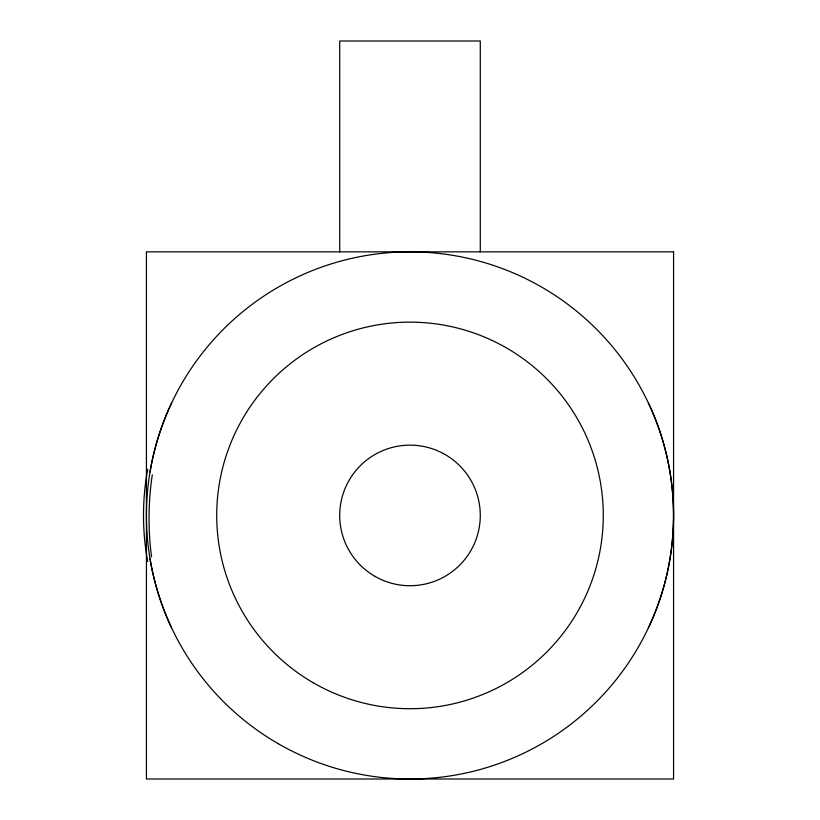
<?xml version="1.0" encoding="UTF-8"?>
<svg xmlns="http://www.w3.org/2000/svg" width="820" height="820" viewBox="0 0 820 820"><rect width="100%" height="100%" fill="white"/><g stroke="black" fill="none" stroke-linecap="round" stroke-linejoin="round"><path stroke-width="1.23" d="M150.029 472.033C154.027 448.171 161.284 424.852 171.626 402.968M650.301 623.733C681.902 554.525 681.184 471.613 648.374 402.968M650.301 623.733L648.374 627.884M171.626 627.884C161.284 606.011 154.027 582.682 150.029 558.82M480.284 251.853L480.284 41L339.716 41L339.716 251.853M147.764 561.567A105.493 42.189 90 0 1 147.764 469.286M151.577 556.934A105.493 36.633 -89.3 0 1 152.325 474.831M673.568 251.853L146.431 251.853L146.431 779L673.568 779L673.568 251.853M278.216 743.689A263.568 263.568 0 0 0 673.568 515.431A263.568 263.568 0 0 0 278.216 287.164A263.568 263.568 0 0 0 278.216 743.689M374.853 576.296A70.284 70.284 0 0 0 480.284 515.431A70.284 70.284 0 0 0 374.853 454.557A70.284 70.284 0 0 0 374.853 576.296M313.353 682.814A193.284 193.284 0 0 0 603.284 515.431A193.284 193.284 0 0 0 313.353 348.039A193.284 193.284 0 0 0 313.353 682.814"/></g></svg>
